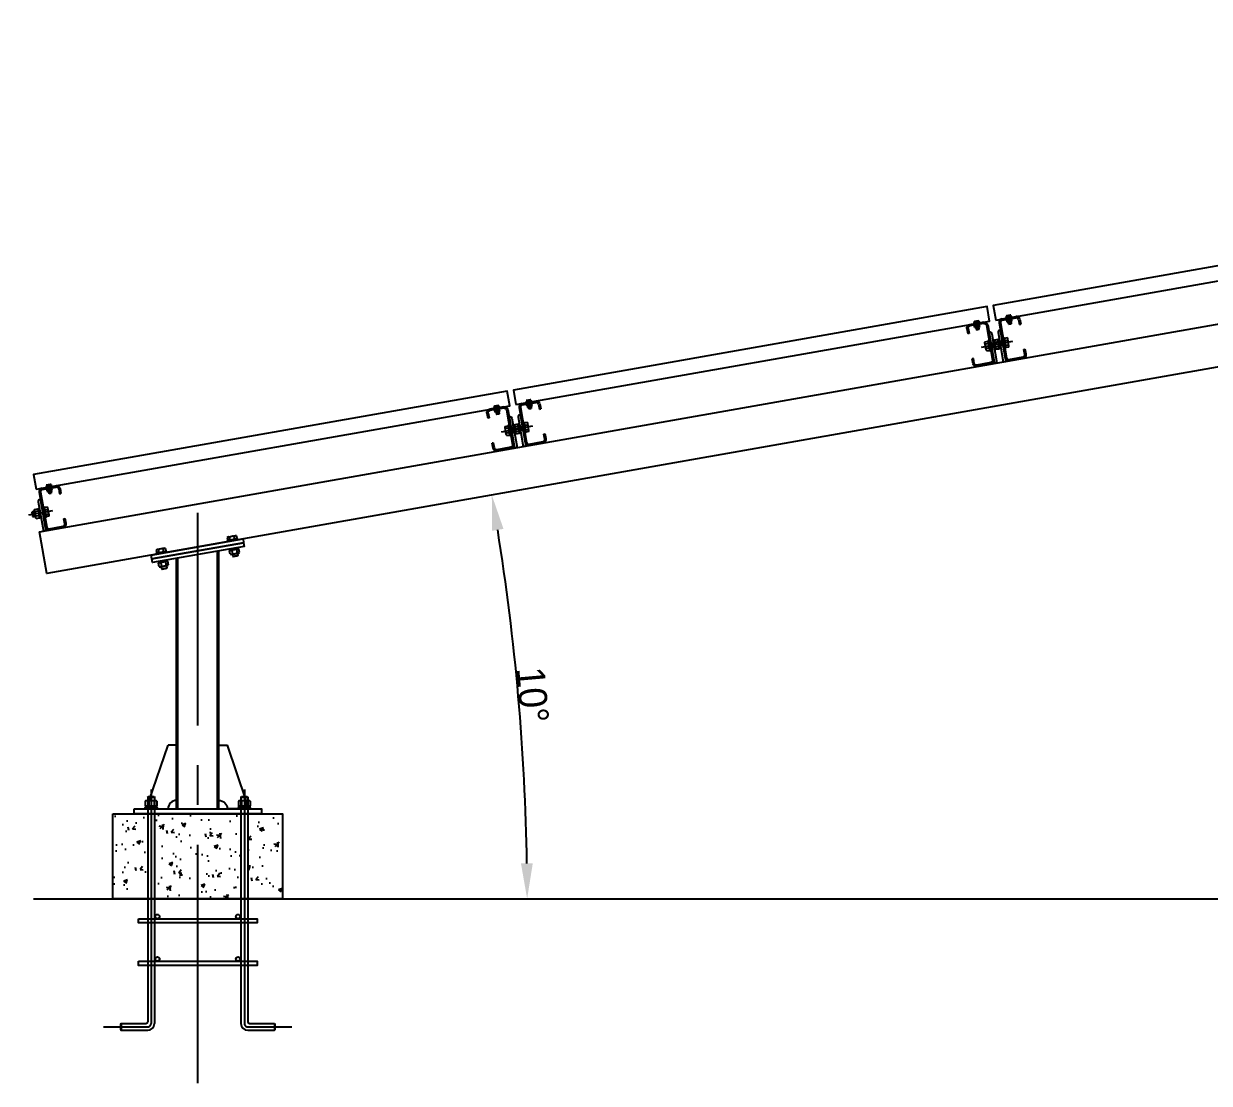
# Model space of a CAD drawing. Header units: millimetres. Extents: x 37541 to 999880, y 4425 to 1416340.
# Drawn here: x 44969 to 86898, y 1336118 to 1373592 of the extents above; entities that cross this region are included whole.
import ezdxf

# ---------------------------------------------------------------- set-up
doc = ezdxf.new("R2010")
doc.units = ezdxf.units.MM
doc.header["$LTSCALE"] = 150
doc.linetypes.add('CENTER', pattern=[23.9, 20.4, -1.4, 0.7, -1.4])
doc.linetypes.add('CENTER2', pattern=[1.125, 0.75, -0.125, 0.125, -0.125])
doc.layers.get('0').update_dxf_attribs({"lineweight": 0})
doc.layers.get('Defpoints').update_dxf_attribs({"color": 150})
doc.layers.add('-----20 태양광', color=3, linetype='Continuous')
doc.layers.add('-----36 Dimension', color=1, linetype='Continuous')
doc.styles.get("Standard").update_dxf_attribs({"font": ''})
doc.styles.get('Standard').set_extended_font_data('Dotum')
doc.dimstyles.new('ISO-25', dxfattribs={"dimtxt": 2.5, "dimasz": 2.5, "dimexe": 1.25, "dimexo": 0.625, "dimtad": 1, "dimtxsty": 'Standard', "dimcen": 2.5, "dimadec": 0, "dimazin": 0, "dimtfac": 1, "dimtmove": 0, "dimatfit": 3, "dimfxl": 1, "dimarcsym": 0})

# ---------------------------------------------------------------- blocks, each defined once
blk = doc.blocks.new('G$CE9AAA169')
at = {"linetype": 'CENTER', "ltscale": 0.3}
blk.add_line((58, 12), (0, 12), dxfattribs=at)
for p, q in [((10.9, 18), (10, 17.1)), ((10, 6.9), (10, 17.1)), ((10, 6.9), (10.9, 6)), ((15.3, 18), (10.9, 18)), ((10.9, 6), (10.9, 18)), ((15.3, 6), (10.9, 6)), ((15.3, 3.8), (15.3, 20.2)), ((16.2, 23), (24.4, 23)), ((24.4, 17.5), (16.2, 17.5)), ((24.4, 6.5), (16.2, 6.5)), ((16.2, 1), (24.4, 1)), ((25.3, 3.8), (25.3, 20.2)), ((28.3, 12), (25.3, 13.7)), ((25.3, 12), (28.3, 10.3)), ((47.1, 23), (40, 23)), ((40, 1), (40, 23)), ((40, 17.5), (47.1, 17.5)), ((40, 6.5), (47.1, 6.5)), ((47.1, 1), (40, 1)), ((48, 3.8), (48, 20.2))]:
    blk.add_line(p, q)
for points in [[(25.3, 1.3), (28.3, 1.3), (28.3, 22.8), (25.3, 22.8)], [(37.5, 0), (37.5, 24), (40, 24), (40, 0)]]:
    blk.add_lwpolyline(points, close=True)
for centre, radius, start, end in [((20.1, 20.2), 4.82, 145.3301, 214.6699), ((33.3, 12), 18, 162.2591, 197.7409), ((20.1, 3.8), 4.82, 145.3301, 214.6699), ((20.5, 20.2), 4.82, 325.3301, 34.6699), ((7.3, 12), 18, 342.2591, 17.7409), ((20.5, 3.8), 4.82, 325.3301, 34.6699), ((43.2, 20.2), 4.82, 325.3301, 34.6699), ((30, 12), 18, 342.2591, 17.7409), ((43.2, 3.8), 4.82, 325.3301, 34.6699)]:
    blk.add_arc(centre, radius, start, end)
blk = doc.blocks.new('G$C40D0023C')
for p, q in [((0, 10.1), (0, 1.4)), ((0.5, 11.5), (4.5, 11.5)), ((0.5, 8.7), (4.5, 8.7)), ((0.5, 2.9), (4.5, 2.9)), ((0.5, 0), (4.5, 0)), ((5, 10.1), (5, 1.4))]:
    blk.add_line(p, q)
for centre, radius, start, end in [((2.4, 10.1), 2.43, 143.5307, 216.4693), ((9, 5.8), 9, 161.2917, 198.7083), ((2.4, 1.4), 2.43, 143.5307, 216.4693), ((2.6, 10.1), 2.43, 323.5307, 36.4693), ((-4, 5.8), 9, 341.2917, 18.7083), ((2.6, 1.4), 2.43, 323.5307, 36.4693)]:
    blk.add_arc(centre, radius, start, end)
blk = doc.blocks.new('G$C8948AF4A')
for p, q in [((0, 12.2), (1.5, 12.2)), ((0, 0), (0, 12.2)), ((0, 7), (1.5, 6.1)), ((0, 6.1), (1.5, 5.2)), ((1.5, 0), (0, 0)), ((1.5, 12.2), (1.5, 0))]:
    blk.add_line(p, q)
blk = doc.blocks.new('G$C516BF46D')
for name, p in [('G$C40D0023C', (0, 0.3)), ('G$C8948AF4A', (5, 0))]:
    blk.add_blockref(name, p)
blk = doc.blocks.new('G$C8DD5E604')
at = {"linetype": 'CENTER', "ltscale": 0.3}
blk.add_line((0, 6.1), (23, 6.1), dxfattribs=at)
for p, q in [((1.1, 8.6), (1.6, 9.1)), ((1.1, 8.6), (1.1, 3.6)), ((1.1, 8.6), (6.4, 8.6)), ((1.6, 3.1), (1.1, 3.6)), ((1.1, 3.6), (6.4, 3.6)), ((1.6, 3.1), (1.6, 9.1)), ((12.9, 9.1), (1.6, 9.1)), ((12.9, 3.1), (1.6, 3.1)), ((16.1, 0), (16.1, 12.2)), ((16.1, 12.2), (17.6, 12.2)), ((16.1, 7), (17.6, 6.1)), ((16.1, 6.1), (17.6, 5.2)), ((17.6, 0), (16.1, 0)), ((17.6, 12.2), (17.6, 0)), ((21.1, 11.9), (17.6, 11.9)), ((17.6, 11.9), (17.6, 0.3)), ((21.1, 9), (17.6, 9)), ((21.1, 3.2), (17.6, 3.2)), ((21.1, 0.3), (17.6, 0.3)), ((21.6, 10.4), (21.6, 1.8))]:
    blk.add_line(p, q)
for centre, radius, start, end in [((19.2, 10.4), 2.43, 323.5307, 36.4693), ((12.6, 6.1), 9, 341.2917, 18.7083), ((19.2, 1.8), 2.43, 323.5307, 36.4693)]:
    blk.add_arc(centre, radius, start, end)
blk.add_blockref('G$C516BF46D', (6.4, 0))
blk = doc.blocks.new('G$CC1AFC2AA')
at = {"ltscale": 0.1}
for p, q in [((34.3, 92), (34.3, 8)), ((37.5, 91.8), (37.5, 8)), ((42.3, 100), (76.3, 100)), ((42.5, 96.8), (76.1, 96.8)), ((81.1, 91.8), (81.1, 80)), ((84.3, 92), (84.3, 80)), ((34.3, 67), (34.3, 8)), ((81.1, 80), (84.3, 80)), ((42.3, 0), (76.3, 0)), ((42.5, 3.2), (76.1, 3.2)), ((81.1, 8.2), (81.1, 20)), ((81.1, 20), (84.3, 20)), ((84.3, 8), (84.3, 20))]:
    blk.add_line(p, q, dxfattribs=at)
for p, q in [((28.3, 70), (28.3, 0)), ((34.3, 75), (33.3, 75)), ((34.3, 75), (34.3, 0)), ((34.3, 75), (34.3, 0)), ((28.3, 0), (34.3, 0))]:
    blk.add_line(p, q)
for centre, radius, start, end in [((42.3, 92), 8, 90, 180), ((42.5, 91.8), 5, 90, 180), ((76.1, 91.8), 5, 0, 90), ((76.3, 92), 8, 0, 90), ((42.3, 8), 8, 180, 270), ((42.5, 8.2), 5, 180, 270), ((76.1, 8.2), 5, 270, 0), ((76.3, 8), 8, 270, 0)]:
    blk.add_arc(centre, radius, start, end, dxfattribs=at)
blk.add_arc((33.3, 70), 5, 90, 180)
at = {"rotation": 90}
blk.add_blockref('G$C8DD5E604', (65.4, 83.9), dxfattribs=at)
blk.add_blockref('G$CE9AAA169', (0, 31))
blk = doc.blocks.new('G$C0AB08128')
for p, q in [((0, 14.8), (0, 1.2)), ((30.3, 16), (4.3, 16)), ((30.3, 0), (4.3, 0)), ((8.7, 14.8), (8.7, 1.2)), ((26, 14.8), (26, 1.2)), ((34.6, 14.8), (34.6, 1.2))]:
    blk.add_line(p, q)
for centre, radius, start, end in [((4.3, 7.6), 8.39, 58.9335, 121.0665), ((4.3, 8.4), 8.39, 238.9335, 301.0665), ((17.3, -15.8), 31.8, 74.1759, 105.8241), ((17.3, 31.8), 31.8, 254.1759, 285.8241), ((30.3, 7.6), 8.39, 58.9335, 121.0665), ((30.3, 8.4), 8.39, 238.9335, 301.0665)]:
    blk.add_arc(centre, radius, start, end)
blk = doc.blocks.new('G$C989A692A')
for p, q in [((0, 5.1), (0, 0)), ((33.8, 5.1), (0, 5.1)), ((0, 0), (33.8, 0)), ((14, 0), (16.9, 5.1)), ((16.9, 0), (19.8, 5.1)), ((33.8, 0), (33.8, 5.1))]:
    blk.add_line(p, q)
blk = doc.blocks.new('G$CC6E26A9D')
for p, q in [((0, 20, 0), (44.5, 150, 0)), ((64.5, 150, 0), (44.5, 150, 0)), ((64.5, 20, 0), (64.5, 150, 0)), ((0, 0, 0), (0, 20, 0)), ((0, 0, 0), (44.5, 0, 0))]:
    blk.add_line(p, q)
blk.add_arc((64.5, 0, 0), 20, 90, 180)
blk = doc.blocks.new('G$CDDFF37AD')
h = blk.add_hatch()
h.set_pattern_fill('AR-CONC', color=256, scale=0.5)
h.set_pattern_definition([(50, (-4314257.696, 1929371.17), (91.0923345, -7.9695428), [9.525, -104.775]), (355, (-4314257.7, 1929371.17), (-17.6217107, 95.5284226), [7.62, -83.820292]), (100.4514447, (-4314250.105, 1929370.506), (73.4706235, 87.558876), [8.0950044, -89.0451223]), (46.1842, (-4314257.7, 1929396.57), (135.5395204, -21.021164), [14.2875, -157.1625]), (96.6355576, (-4314246.4, 1929394.82), (118.702067, 123.7130623), [12.1425116, -133.567804]), (351.184151, (-4314257.7, 1929396.57), (118.702067, 123.7130623), [11.4299835, -125.729866]), (21, (-4314244.996, 1929390.22), (75.8071956, -51.1325991), [9.525, -104.775]), (326, (-4314245, 1929390.22), (30.9010142, 92.093983), [7.62, -83.82]), (71.451445, (-4314238.68, 1929385.96), (106.7082096, 40.9613844), [8.0950044, -89.0449688]), (37.5, (-4314257.696, 1929371.17), (1.54430163, 42.27751944), [0, -82.804, 0, -85.09, 0, -84.1375]), (7.5, (-4314257.696, 1929371.17), (33.40983126, 50.0902874), [0, -48.514, 0, -80.899, 0, -32.0675]), (327.5, (-4314286.017, 1929371.17), (67.79529758, -2.864372), [0, -31.75, 0, -99.06, 0, -131.445]), (317.5, (-4314298.717, 1929371.17), (74.0645907, 12.7132455), [0, -41.275, 0, -65.786, 0, -93.345])])
h.paths.add_polyline_path([(132, 262), (132, 462), (50, 462), (50, 262)])
h.paths.add_polyline_path([(352, 262), (352, 462), (148, 462), (148, 262)])
h.paths.add_polyline_path([(368, 462), (368, 262), (450, 262), (450, 462)])
at = {"linetype": 'CENTER', "ltscale": 50}
for p, q in [((140, 519.3), (140, -32)), ((360, 519.3), (360, -32)), ((28, -40), (132, -40)), ((368, -40), (472, -40))]:
    blk.add_line(p, q, dxfattribs=at)
for p, q in [((132, 501.8), (133.1, 502.9)), ((132, 501.8), (132, -28)), ((132, 501.8), (148, 501.8)), ((133.1, 502.9), (146.9, 502.9)), ((146.9, 502.9), (148, 501.8)), ((148, 501.8), (148, -32)), ((352, 501.8), (353.1, 502.9)), ((352, 501.8), (352, -32)), ((352, 501.8), (368, 501.8)), ((353.1, 502.9), (366.9, 502.9)), ((366.9, 502.9), (368, 501.8)), ((368, 501.8), (368, -28)), ((68, -33.1), (69.1, -32)), ((68, -33.1), (68, -46.9)), ((68, -46.9), (69.1, -48)), ((69.1, -32, 0), (128, -32, 0)), ((69.1, -32), (69.1, -48)), ((69.1, -48, 0), (132, -48, 0)), ((368, -48, 0), (430.9, -48, 0)), ((372, -32, 0), (430.9, -32, 0)), ((430.9, -32), (430.9, -48)), ((430.9, -32), (432, -33.1)), ((430.9, -48), (432, -46.9)), ((432, -33.1), (432, -46.9))]:
    blk.add_line(p, q)
for points in [[(125.2, 474), (154.8, 474), (154.8, 476.4), (125.2, 476.4)], [(345.2, 474), (374.8, 474), (374.8, 476.4), (345.2, 476.4)], [(50, 462), (450, 462), (450, 262), (50, 262)], [(100, 474), (400, 474), (400, 462), (100, 462)]]:
    blk.add_lwpolyline(points, close=True)
at = {"elevation": 0}
for points in [[(110, 215), (390, 215), (390, 205), (110, 205)], [(110, 115), (390, 115), (390, 105), (110, 105)]]:
    blk.add_lwpolyline(points, close=True, dxfattribs=at)
for centre in [(155, 220, 0), (345, 220, 0), (155, 120, 0), (345, 120, 0)]:
    blk.add_circle(centre, 5)
at = {"extrusion": (2.70222e-08, 1.59759e-22, 1)}
blk.add_arc((128, -28, 0), 4, 270, 0, dxfattribs=at)
at = {"extrusion": (2.15436e-08, 0, 1)}
blk.add_arc((132, -32, 0), 16, 270, 0, dxfattribs=at)
at = {"linetype": 'CENTER', "ltscale": 50}
for centre, start, end in [((132, -32), 270, 360), ((368, -32), 180, 270)]:
    blk.add_arc(centre, 8, start, end, dxfattribs=at)
at = {"extrusion": (-2.15436e-08, -5.39187e-23, 1)}
blk.add_arc((368, -32, 0), 16, 180, 270, dxfattribs=at)
at = {"extrusion": (-2.70222e-08, -2.11681e-22, 1)}
blk.add_arc((372, -28, 0), 4, 180, 270, dxfattribs=at)
blk.add_blockref('G$CC6E26A9D', (135.5, 474, 0))
at = {"xscale": -1}
blk.add_blockref('G$CC6E26A9D', (364.5, 474, 0), dxfattribs=at)
at = {"xscale": 0.8, "yscale": 0.8, "zscale": 0.8}
for name, p in [('G$C0AB08128', (126.1, 480.5)), ('G$C989A692A', (126.5, 476.4)), ('G$C0AB08128', (346.1, 480.5)), ('G$C989A692A', (346.5, 476.4))]:
    blk.add_blockref(name, p, dxfattribs=at)
blk = doc.blocks.new('G$CB3066EF5')
for p, q in [((0.9, 18), (0, 17.1)), ((0, 6.9), (0, 17.1)), ((0, 6.9), (0.9, 6)), ((6.5, 18), (0.9, 18)), ((0.9, 6), (0.9, 18)), ((6.5, 6), (0.9, 6)), ((6.5, 3.8), (6.5, 20.2)), ((7.4, 23), (15.6, 23)), ((15.6, 17.5), (7.4, 17.5)), ((15.6, 6.5), (7.4, 6.5)), ((7.4, 1), (15.6, 1)), ((16.5, 3.8), (16.5, 20.2)), ((19.5, 12), (16.5, 13.7)), ((16.5, 12), (19.5, 10.3)), ((47.1, 23), (40, 23)), ((40, 1), (40, 23)), ((40, 17.5), (47.1, 17.5)), ((40, 6.5), (47.1, 6.5)), ((47.1, 1), (40, 1)), ((48, 3.8), (48, 20.2))]:
    blk.add_line(p, q)
for points in [[(16.5, 1.2), (19.5, 1.2), (19.5, 22.8), (16.5, 22.8)], [(37.5, 0), (37.5, 24), (40, 24), (40, 0)]]:
    blk.add_lwpolyline(points, close=True)
for centre, radius, start, end in [((11.3, 20.2), 4.82, 145.3301, 214.6699), ((24.5, 12), 18, 162.2591, 197.7409), ((11.3, 3.8), 4.82, 145.3301, 214.6699), ((11.7, 20.2), 4.82, 325.3301, 34.6699), ((-1.5, 12), 18, 342.2591, 17.7409), ((11.7, 3.8), 4.82, 325.3301, 34.6699), ((43.2, 20.2), 4.82, 325.3301, 34.6699), ((30, 12), 18, 342.2591, 17.7409), ((43.2, 3.8), 4.82, 325.3301, 34.6699)]:
    blk.add_arc(centre, radius, start, end)
blk = doc.blocks.new('G$CB85E6AD0')
for points in [[(0, 37.5), (220, 37.5), (220, 28.5), (0, 28.5)], [(0, 28.5), (220, 28.5), (220, 19.5), (0, 19.5)]]:
    blk.add_lwpolyline(points, close=True)
at = {"rotation": 90}
for p in [(37, 0), (207, 0)]:
    blk.add_blockref('G$CB3066EF5', p, dxfattribs=at)
blk = doc.blocks.new('A$C4a2f47a4')
blk.add_line((22.7, 435), (6797.2, 435))
for points in [[(36.8, 1300.4), (6830, 2498.2), (6847.4, 2399.7), (54.2, 1201.9)], [(2291.9, 1799.6), (3408.6, 1996.5), (3402.6, 2031), (2285.8, 1834)], [(1160.3, 1600.1), (2277.1, 1797), (2271, 1831.4), (1154.3, 1634.5)], [(28.8, 1400.5), (1145.6, 1597.4), (1139.5, 1631.9), (22.7, 1435)]]:
    blk.add_lwpolyline(points, close=True)
at = {"linetype": 'CENTER2', "ltscale": 5}
blk.add_lwpolyline([(410, 0), (410, 1344.8)], dxfattribs=at)
for points in [[(360, 647), (360, 1237.6)], [(363, 647), (363, 1237.6)], [(457, 647), (457, 1255.2)], [(460, 647), (460, 1255.2)]]:
    blk.add_lwpolyline(points)
at = {"xscale": -1, "rotation": 9.999999999999073}
for p in [(2322.3, 1703.4), (1190.8, 1503.9)]:
    blk.add_blockref('G$CC1AFC2AA', p, dxfattribs=at)
for name, p, rotation in [('G$CC1AFC2AA', (2281.4, 1696.2), 9.99999999999917), ('G$CC1AFC2AA', (1149.8, 1496.7), 9.99999999999917), ('G$CC1AFC2AA', (18.3, 1297.1), 9.99999999999917), ('G$CB85E6AD0', (306.6, 1208.3), 9.999999999993065)]:
    blk.add_blockref(name, p, dxfattribs=dict(rotation=rotation))
blk.add_blockref('G$CDDFF37AD', (160, 173))
blk = doc.blocks.new('*D196')
at = {"layer": '-----36 Dimension', "lineweight": -2, "transparency": 16777216}
blk.add_arc((-19456, 1342643), 82229, 0.87098, 9.12902, dxfattribs=at)
at = {"layer": '-----36 Dimension', "transparency": 16777216}
for points in [[(61526, 1355655), (61937, 1355724), (61524, 1356922)], [(62972, 1343895), (62555, 1343892), (62773, 1342643)]]:
    blk.add_solid(points, dxfattribs=at)
at = {"layer": 'Defpoints', "color": 0, "transparency": 16777216}
for p in [(147683, 1372114, 1), (45785, 1354147, 1), (62634, 1347424), (45314, 1342643, 1), (146931, 1342643, 1)]:
    blk.add_point(p, dxfattribs=at)
at = {"layer": '-----36 Dimension', "transparency": 16777216, "insert": (62962, 1349854), "char_height": 1000, "attachment_point": 5, "rotation": 275}
blk.add_mtext('10°', dxfattribs=at)

msp = doc.modelspace()

# ---------------------------------------------------------------- block references
at = {"layer": '-----20 태양광', "xscale": 15, "yscale": 15, "zscale": 15}
msp.add_blockref('A$C4a2f47a4', (44972.953, 1336118.29), dxfattribs=at)

# ---------------------------------------------------------------- dimensions: what is measured, and where the dimension line sits
at = {"layer": '-----36 Dimension'}
dim = msp.add_angular_dim_2l(base=(62634.102, 1347424.462), line1=((45313.612, 1342643.258, 0.543), (146931, 1342643.258, 0.543)), line2=((147683.444, 1372114.453, 0.543), (45785.385, 1354147.076, 0.543)), dimstyle='ISO-25', override={"dimscale": 5, "dimtxt": 200, "dimasz": 250, "dimexe": 60, "dimexo": 100, "dimclrd": 256, "dimclre": 256, "dimclrt": 256}, dxfattribs=at)
dim.commit()
dim.dimension.update_dxf_attribs({"geometry": '*D196', "text_midpoint": (62962.2, 1349853.917)})

doc.saveas('drawing.dxf')
